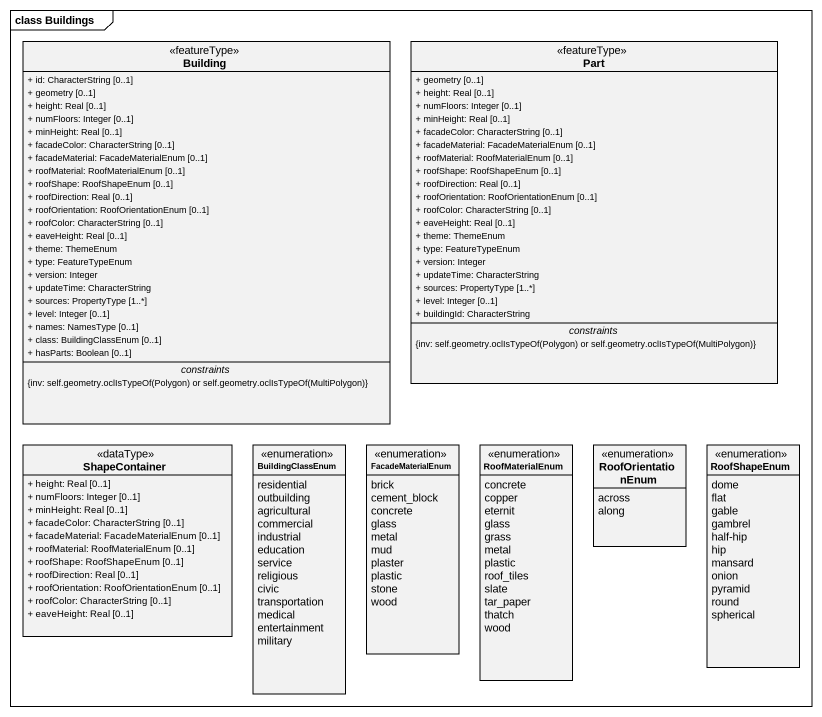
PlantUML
@startuml
mainframe class Buildings
hide circle
hide empty members
skinparam classAttributeIconSize 0
class Building <<featureType>> {
  + id: CharacterString [0..1]
  + geometry [0..1]
  + height: Real [0..1]
  + numFloors: Integer [0..1]
  + minHeight: Real [0..1]
  + facadeColor: CharacterString [0..1]
  + facadeMaterial: FacadeMaterialEnum [0..1]
  + roofMaterial: RoofMaterialEnum [0..1]
  + roofShape: RoofShapeEnum [0..1]
  + roofDirection: Real [0..1]
  + roofOrientation: RoofOrientationEnum [0..1]
  + roofColor: CharacterString [0..1]
  + eaveHeight: Real [0..1]
  + theme: ThemeEnum
  + type: FeatureTypeEnum
  + version: Integer
  + updateTime: CharacterString
  + sources: PropertyType [1..*]
  + level: Integer [0..1]
  + names: NamesType [0..1]
  + class: BuildingClassEnum [0..1]
  + hasParts: Boolean [0..1]
  -- constraints --
  {field} {inv: self.geometry.oclIsTypeOf(Polygon) or self.geometry.oclIsTypeOf(MultiPolygon)}
}
class Part <<featureType>> {
  + geometry [0..1]
  + height: Real [0..1]
  + numFloors: Integer [0..1]
  + minHeight: Real [0..1]
  + facadeColor: CharacterString [0..1]
  + facadeMaterial: FacadeMaterialEnum [0..1]
  + roofMaterial: RoofMaterialEnum [0..1]
  + roofShape: RoofShapeEnum [0..1]
  + roofDirection: Real [0..1]
  + roofOrientation: RoofOrientationEnum [0..1]
  + roofColor: CharacterString [0..1]
  + eaveHeight: Real [0..1]
  + theme: ThemeEnum
  + type: FeatureTypeEnum
  + version: Integer
  + updateTime: CharacterString
  + sources: PropertyType [1..*]
  + level: Integer [0..1]
  + buildingId: CharacterString
  -- constraints --
  {field} {inv: self.geometry.oclIsTypeOf(Polygon) or self.geometry.oclIsTypeOf(MultiPolygon)}
}
class ShapeContainer <<dataType>> {
  + height: Real [0..1]
  + numFloors: Integer [0..1]
  + minHeight: Real [0..1]
  + facadeColor: CharacterString [0..1]
  + facadeMaterial: FacadeMaterialEnum [0..1]
  + roofMaterial: RoofMaterialEnum [0..1]
  + roofShape: RoofShapeEnum [0..1]
  + roofDirection: Real [0..1]
  + roofOrientation: RoofOrientationEnum [0..1]
  + roofColor: CharacterString [0..1]
  + eaveHeight: Real [0..1]
}
enum BuildingClassEnum {
  residential
  outbuilding
  agricultural
  commercial
  industrial
  education
  service
  religious
  civic
  transportation
  medical
  entertainment
  military
}
enum FacadeMaterialEnum {
  brick
  cement_block
  concrete
  glass
  metal
  mud
  plaster
  plastic
  stone
  wood
}
enum RoofMaterialEnum {
  concrete
  copper
  eternit
  glass
  grass
  metal
  plastic
  roof_tiles
  slate
  tar_paper
  thatch
  wood
}
enum RoofOrientationEnum {
  across
  along
}
enum RoofShapeEnum {
  dome
  flat
  gable
  gambrel
  half-hip
  hip
  mansard
  onion
  pyramid
  round
  spherical
}
@enduml
